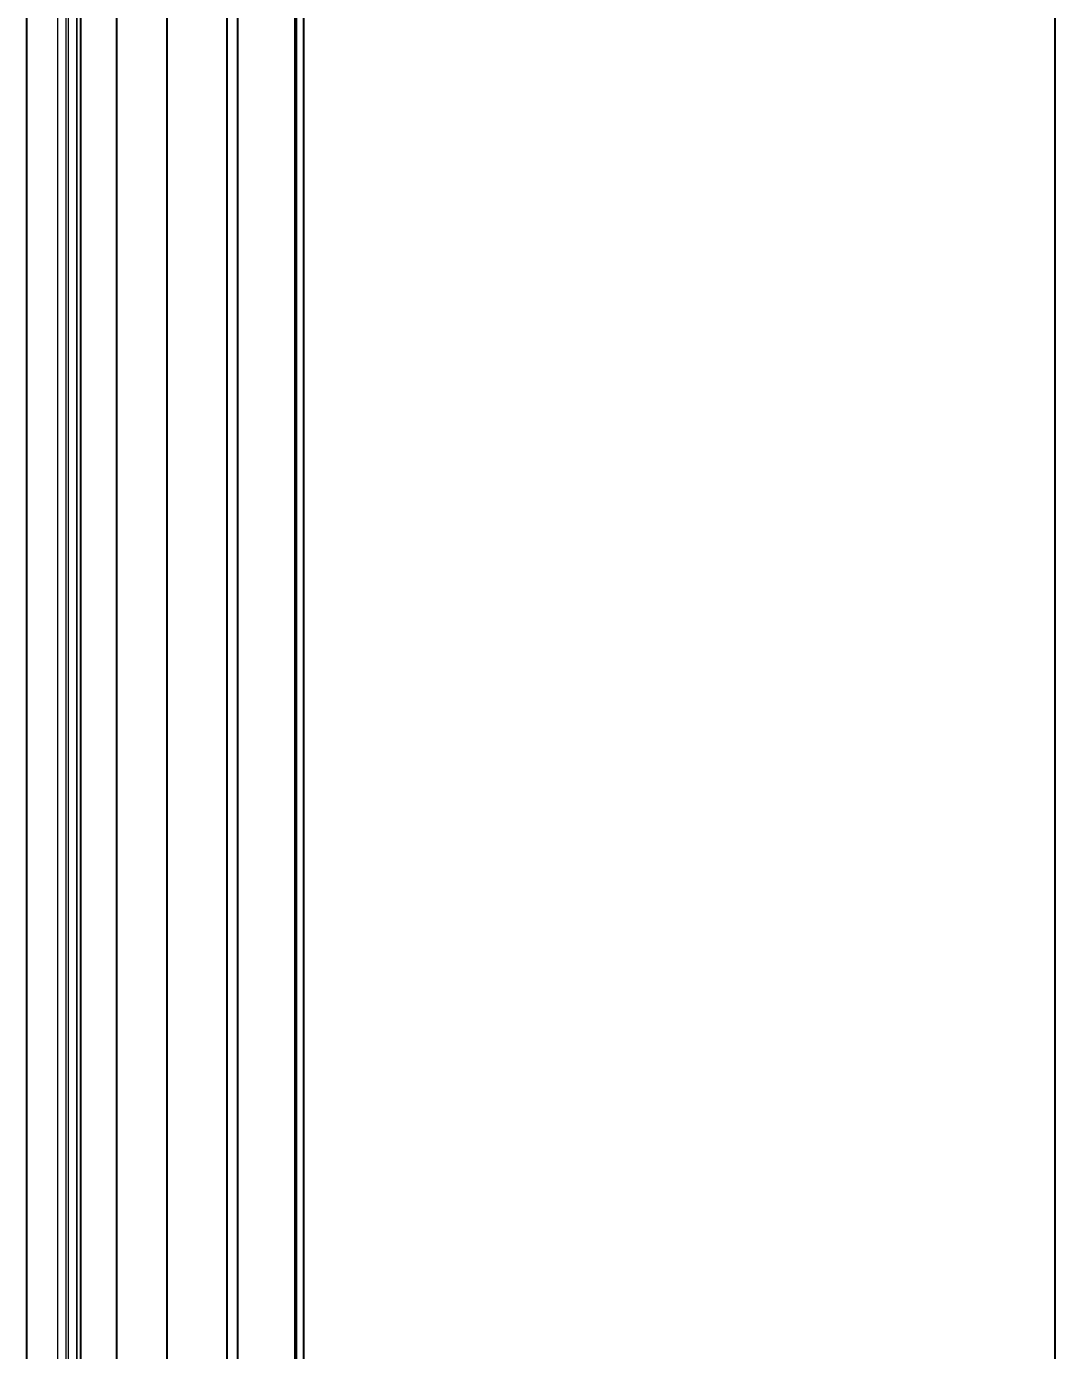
# Model space of a CAD drawing. Header units: millimetres. Extents: x -988 to 2049, y -1707 to 978.
# Drawn here: x 1762.1 to 2049.3, y -1065.4 to -697.6 of the extents above; entities that cross this region are included whole.
import ezdxf

# ---------------------------------------------------------------- set-up
doc = ezdxf.new("R2010")
doc.units = ezdxf.units.MM
doc.layers.add('FORMAT', color=7, linetype='Continuous')
doc.styles.add('SLDTEXTSTYLE0', font='TXT', dxfattribs={"width": 0.75})
doc.dimstyles.new('SLDDIMSTYLE0', dxfattribs={"dimtxt": 20, "dimasz": 10, "dimexe": 0, "dimexo": 0.0625, "dimgap": 5, "dimtad": 2, "dimdec": 1, "dimrnd": 1e-09, "dimzin": 12, "dimdsep": 46, "dimtxsty": 'SLDTEXTSTYLE0', "dimsah": 1, "dimcen": 0.09, "dimadec": 0, "dimazin": 3, "dimtfac": 1, "dimtofl": 0, "dimtmove": 0, "dimatfit": 3, "dimfxl": 0, "dimfrac": 2, "dimtolj": 1, "dimtzin": 12, "dimarcsym": 0})

# ---------------------------------------------------------------- blocks, each defined once
blk = doc.blocks.new('_D_8')
at = {"layer": 'FORMAT'}
for p, q in [((1831.15, 610.84), (2048.76, 610.84)), ((2047.76, 610.84), (2047.76, -1321.16)), ((1831.15, -1321.16), (2048.76, -1321.16))]:
    blk.add_line(p, q, dxfattribs=at)
for points in [[(2047.76, 610.84), (2046.22, 600.84), (2049.29, 600.84)], [(2047.76, -1321.16), (2049.29, -1311.16), (2046.22, -1311.16)]]:
    blk.add_solid(points, dxfattribs=at)
at = {"layer": 'FORMAT', "insert": (2021.97, -384.72), "char_height": 20, "attachment_point": 1, "rotation": 90, "style": 'SLDTEXTSTYLE0'}
blk.add_mtext('1932', dxfattribs=at)

msp = doc.modelspace()

# ---------------------------------------------------------------- linework, layer by layer
at = {"color": 7, "linetype": 'Continuous', "lineweight": 25}
for p, q in [((1837.14, -1432.66), (1837.14, 722.34)), ((1839.14, -1432.66), (1839.14, 722.34)), ((1787.14, 689.34), (1787.14, -1399.66)), ((1777.14, 659.84), (1777.14, -1370.16)), ((1762.14, 644.84), (1762.14, -1355.16)), ((1801.14, -680.34), (1801.14, -1300.16)), ((1817.84, -1289.16), (1817.84, -680.66)), ((1820.84, -1289.16), (1820.84, -680.66))]:
    msp.add_line(p, q, dxfattribs=at)
at = {"color": 8, "linetype": 'Continuous', "lineweight": 18}
for p, q in [((1836.54, 719.74), (1836.54, -1430.06)), ((1776.04, 658.74), (1776.04, -1369.06)), ((1776.14, 658.84), (1776.14, -1369.16)), ((1773.04, 655.74), (1773.04, -1366.06)), ((1773.73, 656.43), (1773.73, -1366.75)), ((1770.73, 653.43), (1770.73, -1363.75))]:
    msp.add_line(p, q, dxfattribs=at)

# ---------------------------------------------------------------- dimensions: what is measured, and where the dimension line sits
at = {"layer": 'FORMAT'}
dim = msp.add_linear_dim(base=(2047.76, -1321.16), p1=(1831.14, 610.84), p2=(1831.14, -1321.16), angle=90, dimstyle='SLDDIMSTYLE0', dxfattribs=at)
dim.commit()
dim.dimension.update_dxf_attribs({"geometry": '_D_8', "text_midpoint": (2047.76, -355.16), "dimtype": 160})

doc.saveas('drawing.dxf')
